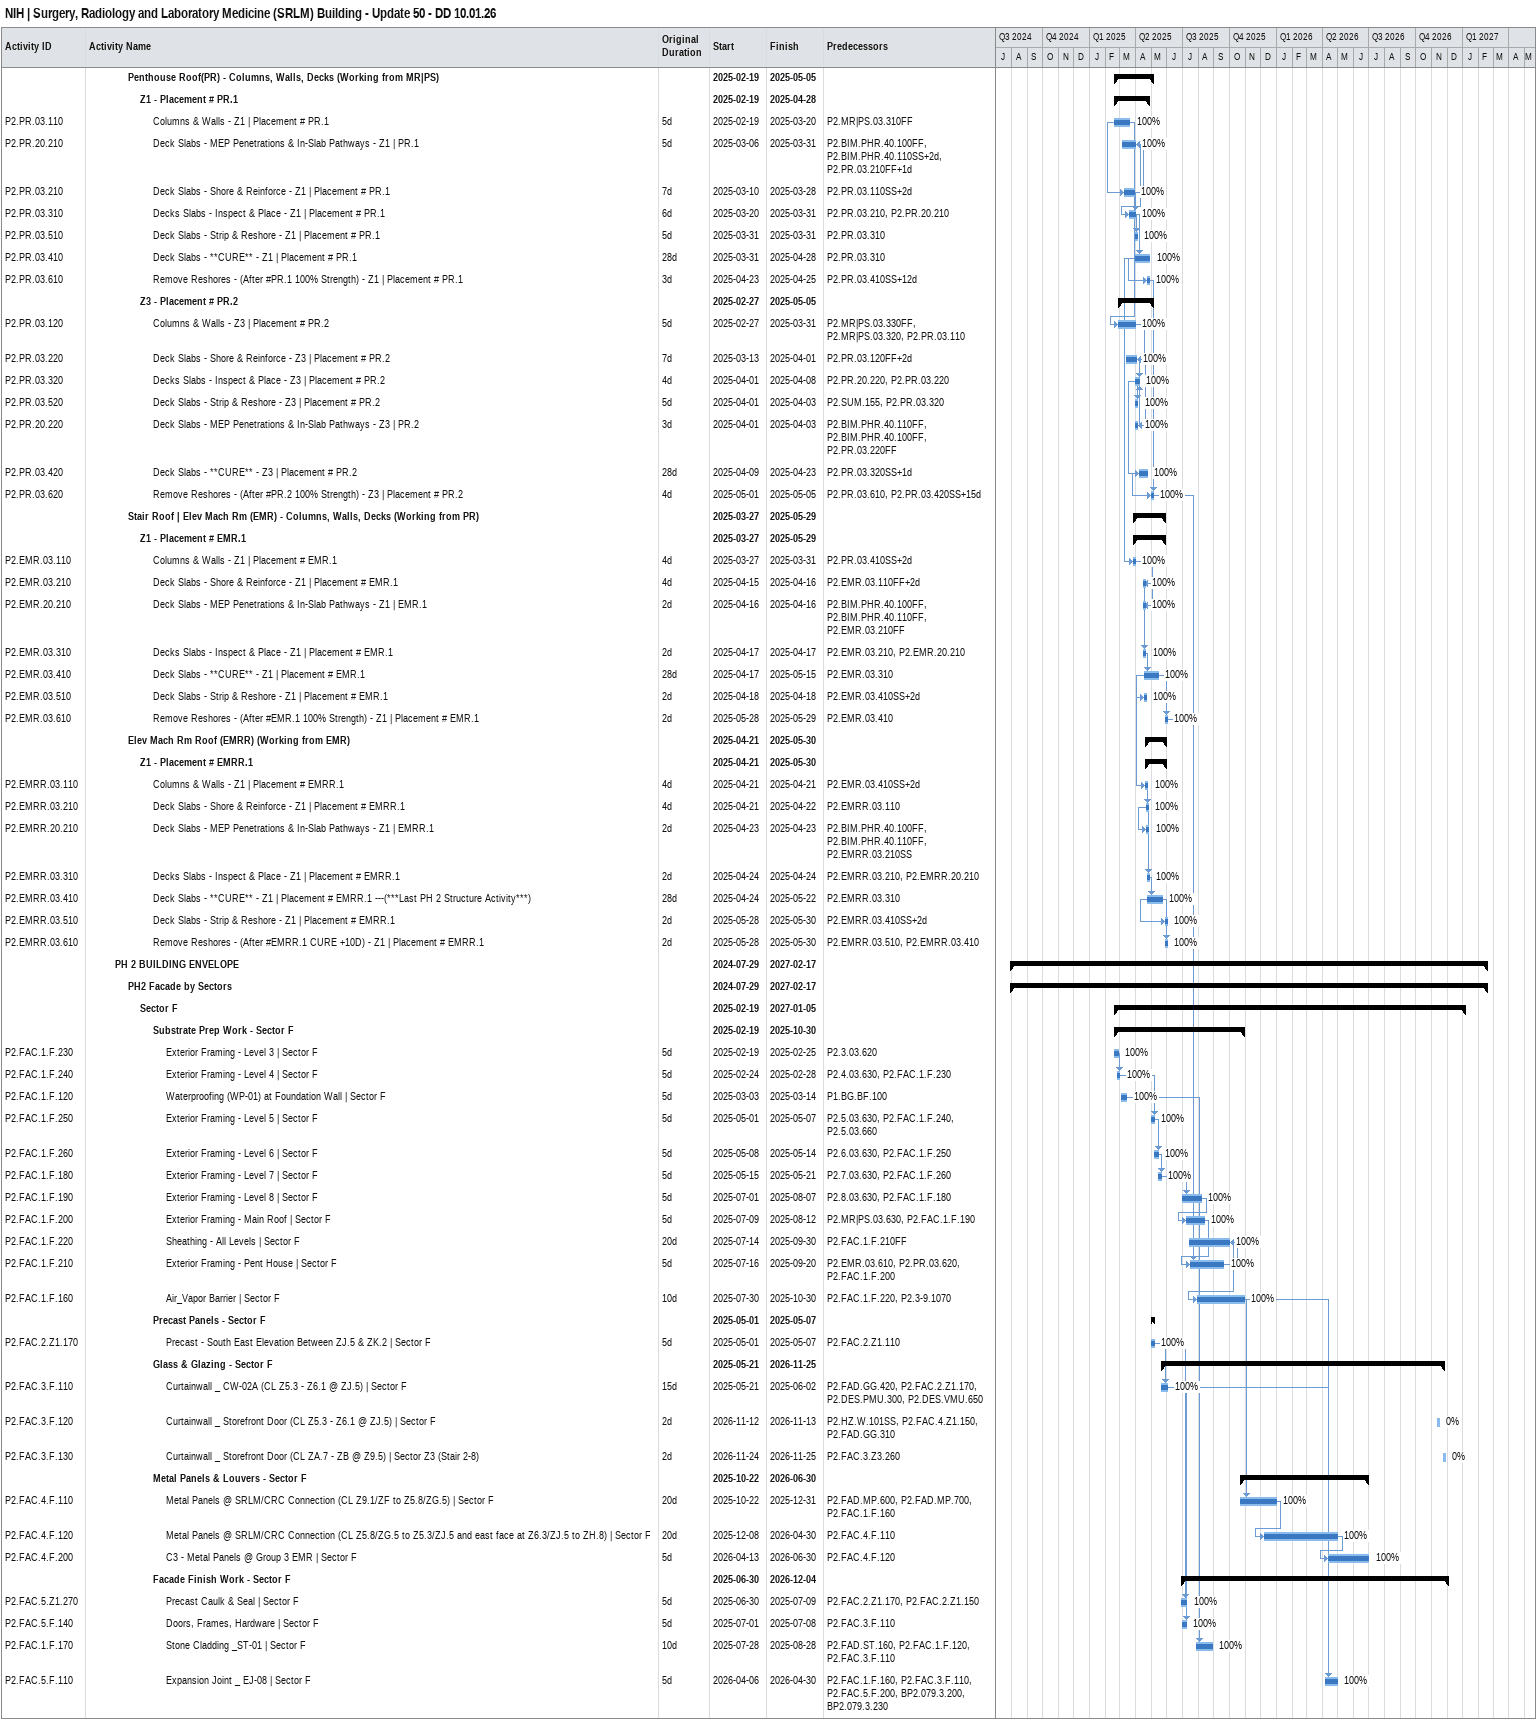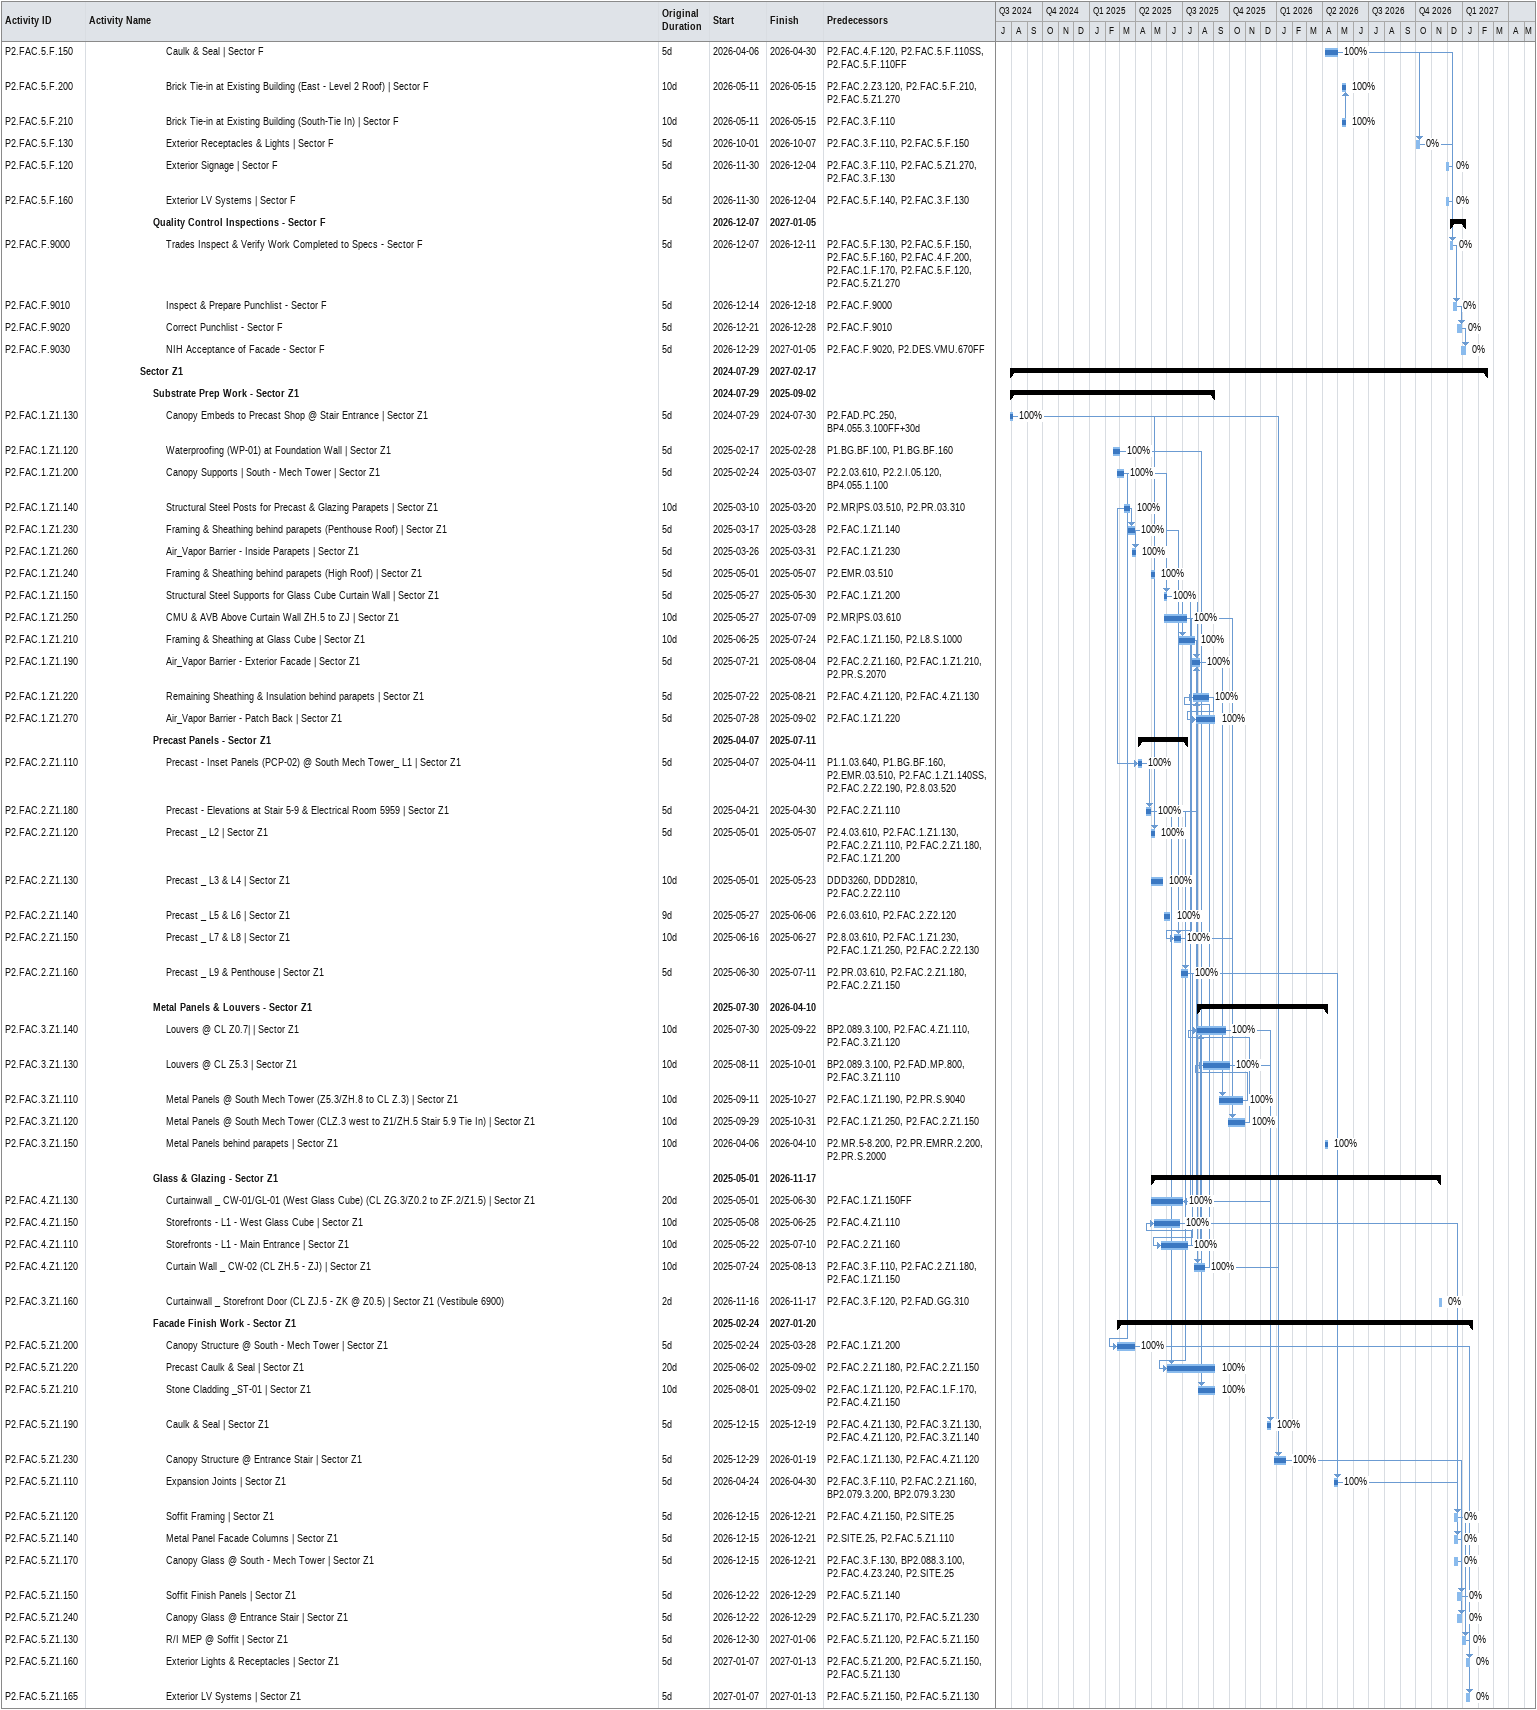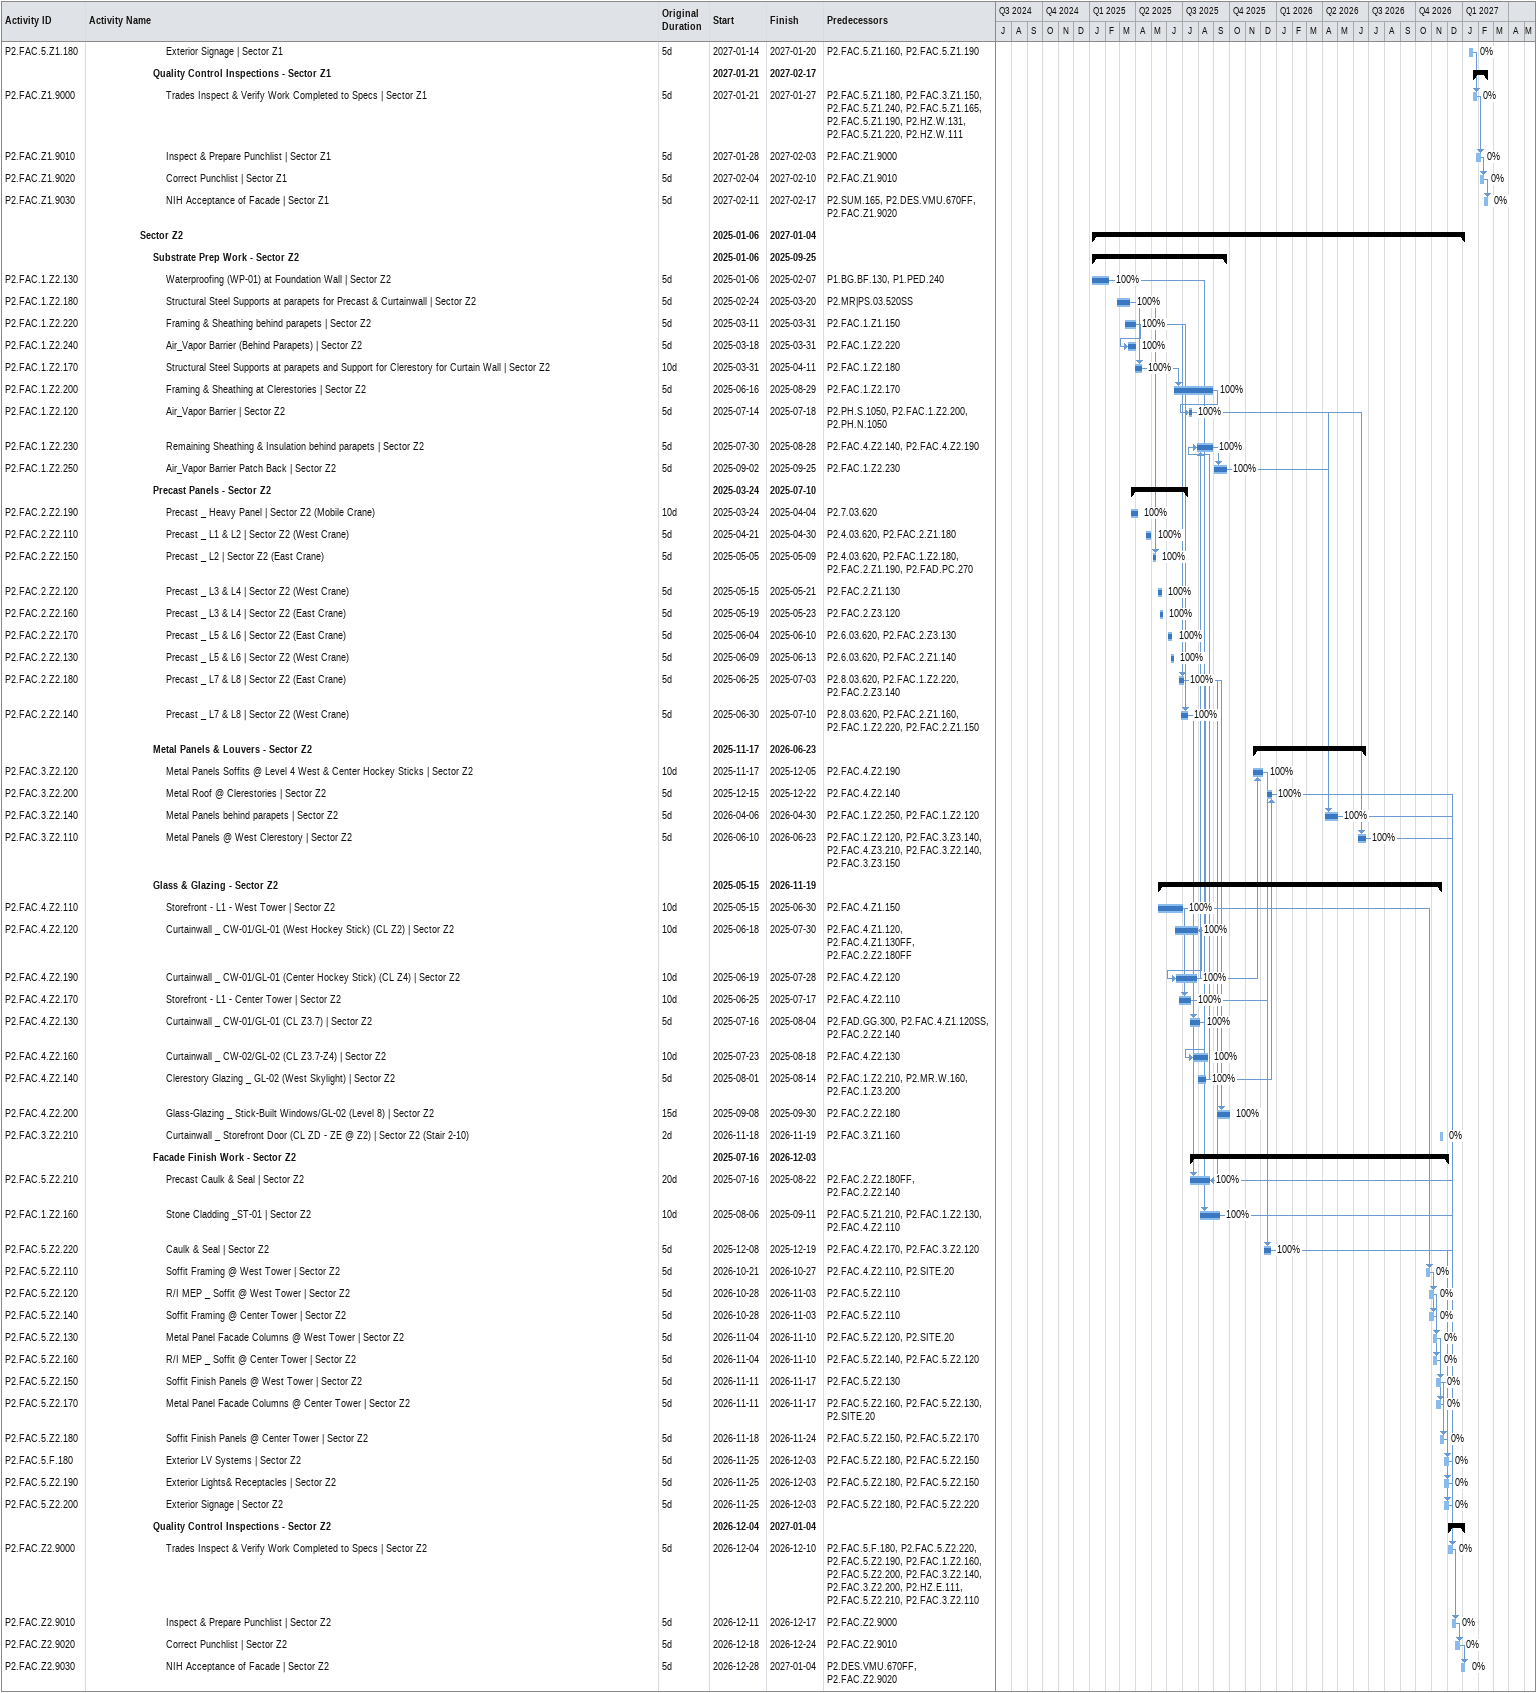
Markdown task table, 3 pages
NIH | Surgery, Radiology and Laboratory Medicine (SRLM) Building - Update 50 - DD 10.01.26

| ID | Level | Task | Original duration | Start | Finish | Predecessors | % complete |
|---|---|---|---|---|---|---|---|
|  | 4 | **Penthouse Roof(PR) - Columns, Walls, Decks (Working from MR\|PS)** |  | 2025-02-19 | 2025-05-05 |  |  |
|  | 5 | **Z1 - Placement # PR.1** |  | 2025-02-19 | 2025-04-28 |  |  |
| P2.PR.03.110 | 6 | Columns & Walls - Z1 \| Placement # PR.1 | 5d | 2025-02-19 | 2025-03-20 | P2.MR\|PS.03.310FF | 100 |
| P2.PR.20.210 | 6 | Deck Slabs - MEP Penetrations & In-Slab Pathways - Z1 \| PR.1 | 5d | 2025-03-06 | 2025-03-31 | P2.BIM.PHR.40.100FF, P2.BIM.PHR.40.110SS+2d, P2.PR.03.210FF+1d | 100 |
| P2.PR.03.210 | 6 | Deck Slabs - Shore & Reinforce - Z1 \| Placement # PR.1 | 7d | 2025-03-10 | 2025-03-28 | P2.PR.03.110SS+2d | 100 |
| P2.PR.03.310 | 6 | Decks Slabs - Inspect & Place - Z1 \| Placement # PR.1 | 6d | 2025-03-20 | 2025-03-31 | P2.PR.03.210, P2.PR.20.210 | 100 |
| P2.PR.03.510 | 6 | Deck Slabs - Strip & Reshore - Z1 \| Placement # PR.1 | 5d | 2025-03-31 | 2025-03-31 | P2.PR.03.310 | 100 |
| P2.PR.03.410 | 6 | Deck Slabs - **CURE** - Z1 \| Placement # PR.1 | 28d | 2025-03-31 | 2025-04-28 | P2.PR.03.310 | 100 |
| P2.PR.03.610 | 6 | Remove Reshores - (After #PR.1 100% Strength) - Z1 \| Placement # PR.1 | 3d | 2025-04-23 | 2025-04-25 | P2.PR.03.410SS+12d | 100 |
|  | 5 | **Z3 - Placement # PR.2** |  | 2025-02-27 | 2025-05-05 |  |  |
| P2.PR.03.120 | 6 | Columns & Walls - Z3 \| Placement # PR.2 | 5d | 2025-02-27 | 2025-03-31 | P2.MR\|PS.03.330FF, P2.MR\|PS.03.320, P2.PR.03.110 | 100 |
| P2.PR.03.220 | 6 | Deck Slabs - Shore & Reinforce - Z3 \| Placement # PR.2 | 7d | 2025-03-13 | 2025-04-01 | P2.PR.03.120FF+2d | 100 |
| P2.PR.03.320 | 6 | Decks Slabs - Inspect & Place - Z3 \| Placement # PR.2 | 4d | 2025-04-01 | 2025-04-08 | P2.PR.20.220, P2.PR.03.220 | 100 |
| P2.PR.03.520 | 6 | Deck Slabs - Strip & Reshore - Z3 \| Placement # PR.2 | 5d | 2025-04-01 | 2025-04-03 | P2.SUM.155, P2.PR.03.320 | 100 |
| P2.PR.20.220 | 6 | Deck Slabs - MEP Penetrations & In-Slab Pathways - Z3 \| PR.2 | 3d | 2025-04-01 | 2025-04-03 | P2.BIM.PHR.40.110FF, P2.BIM.PHR.40.100FF, P2.PR.03.220FF | 100 |
| P2.PR.03.420 | 6 | Deck Slabs - **CURE** - Z3 \| Placement # PR.2 | 28d | 2025-04-09 | 2025-04-23 | P2.PR.03.320SS+1d | 100 |
| P2.PR.03.620 | 6 | Remove Reshores - (After #PR.2 100% Strength) - Z3 \| Placement # PR.2 | 4d | 2025-05-01 | 2025-05-05 | P2.PR.03.610, P2.PR.03.420SS+15d | 100 |
|  | 4 | **Stair Roof \| Elev Mach Rm (EMR) - Columns, Walls, Decks (Working from PR)** |  | 2025-03-27 | 2025-05-29 |  |  |
|  | 5 | **Z1 - Placement # EMR.1** |  | 2025-03-27 | 2025-05-29 |  |  |
| P2.EMR.03.110 | 6 | Columns & Walls - Z1 \| Placement # EMR.1 | 4d | 2025-03-27 | 2025-03-31 | P2.PR.03.410SS+2d | 100 |
| P2.EMR.03.210 | 6 | Deck Slabs - Shore & Reinforce - Z1 \| Placement # EMR.1 | 4d | 2025-04-15 | 2025-04-16 | P2.EMR.03.110FF+2d | 100 |
| P2.EMR.20.210 | 6 | Deck Slabs - MEP Penetrations & In-Slab Pathways - Z1 \| EMR.1 | 2d | 2025-04-16 | 2025-04-16 | P2.BIM.PHR.40.100FF, P2.BIM.PHR.40.110FF, P2.EMR.03.210FF | 100 |
| P2.EMR.03.310 | 6 | Decks Slabs - Inspect & Place - Z1 \| Placement # EMR.1 | 2d | 2025-04-17 | 2025-04-17 | P2.EMR.03.210, P2.EMR.20.210 | 100 |
| P2.EMR.03.410 | 6 | Deck Slabs - **CURE** - Z1 \| Placement # EMR.1 | 28d | 2025-04-17 | 2025-05-15 | P2.EMR.03.310 | 100 |
| P2.EMR.03.510 | 6 | Deck Slabs - Strip & Reshore - Z1 \| Placement # EMR.1 | 2d | 2025-04-18 | 2025-04-18 | P2.EMR.03.410SS+2d | 100 |
| P2.EMR.03.610 | 6 | Remove Reshores - (After #EMR.1 100% Strength) - Z1 \| Placement # EMR.1 | 2d | 2025-05-28 | 2025-05-29 | P2.EMR.03.410 | 100 |
|  | 4 | **Elev Mach Rm Roof (EMRR) (Working from EMR)** |  | 2025-04-21 | 2025-05-30 |  |  |
|  | 5 | **Z1 - Placement # EMRR.1** |  | 2025-04-21 | 2025-05-30 |  |  |
| P2.EMRR.03.110 | 6 | Columns & Walls - Z1 \| Placement # EMRR.1 | 4d | 2025-04-21 | 2025-04-21 | P2.EMR.03.410SS+2d | 100 |
| P2.EMRR.03.210 | 6 | Deck Slabs - Shore & Reinforce - Z1 \| Placement # EMRR.1 | 4d | 2025-04-21 | 2025-04-22 | P2.EMRR.03.110 | 100 |
| P2.EMRR.20.210 | 6 | Deck Slabs - MEP Penetrations & In-Slab Pathways - Z1 \| EMRR.1 | 2d | 2025-04-23 | 2025-04-23 | P2.BIM.PHR.40.100FF, P2.BIM.PHR.40.110FF, P2.EMRR.03.210SS | 100 |
| P2.EMRR.03.310 | 6 | Decks Slabs - Inspect & Place - Z1 \| Placement # EMRR.1 | 2d | 2025-04-24 | 2025-04-24 | P2.EMRR.03.210, P2.EMRR.20.210 | 100 |
| P2.EMRR.03.410 | 6 | Deck Slabs - **CURE** - Z1 \| Placement # EMRR.1 ---(***Last PH 2 Structure Activity***) | 28d | 2025-04-24 | 2025-05-22 | P2.EMRR.03.310 | 100 |
| P2.EMRR.03.510 | 6 | Deck Slabs - Strip & Reshore - Z1 \| Placement # EMRR.1 | 2d | 2025-05-28 | 2025-05-30 | P2.EMRR.03.410SS+2d | 100 |
| P2.EMRR.03.610 | 6 | Remove Reshores - (After #EMRR.1 CURE +10D) - Z1 \| Placement # EMRR.1 | 2d | 2025-05-28 | 2025-05-30 | P2.EMRR.03.510, P2.EMRR.03.410 | 100 |
|  | 3 | **PH 2 BUILDING ENVELOPE** |  | 2024-07-29 | 2027-02-17 |  |  |
|  | 4 | **PH2 Facade by Sectors** |  | 2024-07-29 | 2027-02-17 |  |  |
|  | 5 | **Sector F** |  | 2025-02-19 | 2027-01-05 |  |  |
|  | 6 | **Substrate Prep Work - Sector F** |  | 2025-02-19 | 2025-10-30 |  |  |
| P2.FAC.1.F.230 | 7 | Exterior Framing - Level 3 \| Sector F | 5d | 2025-02-19 | 2025-02-25 | P2.3.03.620 | 100 |
| P2.FAC.1.F.240 | 7 | Exterior Framing - Level 4 \| Sector F | 5d | 2025-02-24 | 2025-02-28 | P2.4.03.630, P2.FAC.1.F.230 | 100 |
| P2.FAC.1.F.120 | 7 | Waterproofing (WP-01) at Foundation Wall \| Sector F | 5d | 2025-03-03 | 2025-03-14 | P1.BG.BF.100 | 100 |
| P2.FAC.1.F.250 | 7 | Exterior Framing - Level 5 \| Sector F | 5d | 2025-05-01 | 2025-05-07 | P2.5.03.630, P2.FAC.1.F.240, P2.5.03.660 | 100 |
| P2.FAC.1.F.260 | 7 | Exterior Framing - Level 6 \| Sector F | 5d | 2025-05-08 | 2025-05-14 | P2.6.03.630, P2.FAC.1.F.250 | 100 |
| P2.FAC.1.F.180 | 7 | Exterior Framing - Level 7 \| Sector F | 5d | 2025-05-15 | 2025-05-21 | P2.7.03.630, P2.FAC.1.F.260 | 100 |
| P2.FAC.1.F.190 | 7 | Exterior Framing - Level 8 \| Sector F | 5d | 2025-07-01 | 2025-08-07 | P2.8.03.630, P2.FAC.1.F.180 | 100 |
| P2.FAC.1.F.200 | 7 | Exterior Framing - Main Roof \| Sector F | 5d | 2025-07-09 | 2025-08-12 | P2.MR\|PS.03.630, P2.FAC.1.F.190 | 100 |
| P2.FAC.1.F.220 | 7 | Sheathing - All Levels \| Sector F | 20d | 2025-07-14 | 2025-09-30 | P2.FAC.1.F.210FF | 100 |
| P2.FAC.1.F.210 | 7 | Exterior Framing - Pent House \| Sector F | 5d | 2025-07-16 | 2025-09-20 | P2.EMR.03.610, P2.PR.03.620, P2.FAC.1.F.200 | 100 |
| P2.FAC.1.F.160 | 7 | Air_Vapor Barrier \| Sector F | 10d | 2025-07-30 | 2025-10-30 | P2.FAC.1.F.220, P2.3-9.1070 | 100 |
|  | 6 | **Precast Panels - Sector F** |  | 2025-05-01 | 2025-05-07 |  |  |
| P2.FAC.2.Z1.170 | 7 | Precast - South East Elevation Between ZJ.5 & ZK.2 \| Sector F | 5d | 2025-05-01 | 2025-05-07 | P2.FAC.2.Z1.110 | 100 |
|  | 6 | **Glass & Glazing - Sector F** |  | 2025-05-21 | 2026-11-25 |  |  |
| P2.FAC.3.F.110 | 7 | Curtainwall _ CW-02A (CL Z5.3 - Z6.1 @ ZJ.5) \| Sector F | 15d | 2025-05-21 | 2025-06-02 | P2.FAD.GG.420, P2.FAC.2.Z1.170, P2.DES.PMU.300, P2.DES.VMU.650 | 100 |
| P2.FAC.3.F.120 | 7 | Curtainwall _ Storefront Door (CL Z5.3 - Z6.1 @ ZJ.5) \| Sector F | 2d | 2026-11-12 | 2026-11-13 | P2.HZ.W.101SS, P2.FAC.4.Z1.150, P2.FAD.GG.310 | 0 |
| P2.FAC.3.F.130 | 7 | Curtainwall _ Storefront Door (CL ZA.7 - ZB @ Z9.5) \| Sector Z3 (Stair 2-8) | 2d | 2026-11-24 | 2026-11-25 | P2.FAC.3.Z3.260 | 0 |
|  | 6 | **Metal Panels & Louvers - Sector F** |  | 2025-10-22 | 2026-06-30 |  |  |
| P2.FAC.4.F.110 | 7 | Metal Panels @ SRLM/CRC Connection (CL Z9.1/ZF to Z5.8/ZG.5) \| Sector F | 20d | 2025-10-22 | 2025-12-31 | P2.FAD.MP.600, P2.FAD.MP.700, P2.FAC.1.F.160 | 100 |
| P2.FAC.4.F.120 | 7 | Metal Panels @ SRLM/CRC Connection (CL Z5.8/ZG.5 to Z5.3/ZJ.5 and east face at Z6.3/ZJ.5 to ZH.8) \| Sector F | 20d | 2025-12-08 | 2026-04-30 | P2.FAC.4.F.110 | 100 |
| P2.FAC.4.F.200 | 7 | C3 - Metal Panels @ Group 3 EMR \| Sector F | 5d | 2026-04-13 | 2026-06-30 | P2.FAC.4.F.120 | 100 |
|  | 6 | **Facade Finish Work - Sector F** |  | 2025-06-30 | 2026-12-04 |  |  |
| P2.FAC.5.Z1.270 | 7 | Precast Caulk & Seal \| Sector F | 5d | 2025-06-30 | 2025-07-09 | P2.FAC.2.Z1.170, P2.FAC.2.Z1.150 | 100 |
| P2.FAC.5.F.140 | 7 | Doors, Frames, Hardware \| Sector F | 5d | 2025-07-01 | 2025-07-08 | P2.FAC.3.F.110 | 100 |
| P2.FAC.1.F.170 | 7 | Stone Cladding _ST-01 \| Sector F | 10d | 2025-07-28 | 2025-08-28 | P2.FAD.ST.160, P2.FAC.1.F.120, P2.FAC.3.F.110 | 100 |
| P2.FAC.5.F.110 | 7 | Expansion Joint _ EJ-08 \| Sector F | 5d | 2026-04-06 | 2026-04-30 | P2.FAC.1.F.160, P2.FAC.3.F.110, P2.FAC.5.F.200, BP2.079.3.200, BP2.079.3.230 | 100 |
| P2.FAC.5.F.150 | 7 | Caulk & Seal \| Sector F | 5d | 2026-04-06 | 2026-04-30 | P2.FAC.4.F.120, P2.FAC.5.F.110SS, P2.FAC.5.F.110FF | 100 |
| P2.FAC.5.F.200 | 7 | Brick Tie-in at Existing Building (East - Level 2 Roof) \| Sector F | 10d | 2026-05-11 | 2026-05-15 | P2.FAC.2.Z3.120, P2.FAC.5.F.210, P2.FAC.5.Z1.270 | 100 |
| P2.FAC.5.F.210 | 7 | Brick Tie-in at Existing Building (South-Tie In) \| Sector F | 10d | 2026-05-11 | 2026-05-15 | P2.FAC.3.F.110 | 100 |
| P2.FAC.5.F.130 | 7 | Exterior Receptacles & Lights \| Sector F | 5d | 2026-10-01 | 2026-10-07 | P2.FAC.3.F.110, P2.FAC.5.F.150 | 0 |
| P2.FAC.5.F.120 | 7 | Exterior Signage \| Sector F | 5d | 2026-11-30 | 2026-12-04 | P2.FAC.3.F.110, P2.FAC.5.Z1.270, P2.FAC.3.F.130 | 0 |
| P2.FAC.5.F.160 | 7 | Exterior LV Systems \| Sector F | 5d | 2026-11-30 | 2026-12-04 | P2.FAC.5.F.140, P2.FAC.3.F.130 | 0 |
|  | 6 | **Quality Control Inspections - Sector F** |  | 2026-12-07 | 2027-01-05 |  |  |
| P2.FAC.F.9000 | 7 | Trades Inspect & Verify Work Completed to Specs - Sector F | 5d | 2026-12-07 | 2026-12-11 | P2.FAC.5.F.130, P2.FAC.5.F.150, P2.FAC.5.F.160, P2.FAC.4.F.200, P2.FAC.1.F.170, P2.FAC.5.F.120, P2.FAC.5.Z1.270 | 0 |
| P2.FAC.F.9010 | 7 | Inspect & Prepare Punchlist - Sector F | 5d | 2026-12-14 | 2026-12-18 | P2.FAC.F.9000 | 0 |
| P2.FAC.F.9020 | 7 | Correct Punchlist - Sector F | 5d | 2026-12-21 | 2026-12-28 | P2.FAC.F.9010 | 0 |
| P2.FAC.F.9030 | 7 | NIH Acceptance of Facade - Sector F | 5d | 2026-12-29 | 2027-01-05 | P2.FAC.F.9020, P2.DES.VMU.670FF | 0 |
|  | 5 | **Sector Z1** |  | 2024-07-29 | 2027-02-17 |  |  |
|  | 6 | **Substrate Prep Work - Sector Z1** |  | 2024-07-29 | 2025-09-02 |  |  |
| P2.FAC.1.Z1.130 | 7 | Canopy Embeds to Precast Shop @ Stair Entrance \| Sector Z1 | 5d | 2024-07-29 | 2024-07-30 | P2.FAD.PC.250, BP4.055.3.100FF+30d | 100 |
| P2.FAC.1.Z1.120 | 7 | Waterproofing (WP-01) at Foundation Wall \| Sector Z1 | 5d | 2025-02-17 | 2025-02-28 | P1.BG.BF.100, P1.BG.BF.160 | 100 |
| P2.FAC.1.Z1.200 | 7 | Canopy Supports \| South - Mech Tower \| Sector Z1 | 5d | 2025-02-24 | 2025-03-07 | P2.2.03.610, P2.2.I.05.120, BP4.055.1.100 | 100 |
| P2.FAC.1.Z1.140 | 7 | Structural Steel Posts for Precast & Glazing Parapets \| Sector Z1 | 10d | 2025-03-10 | 2025-03-20 | P2.MR\|PS.03.510, P2.PR.03.310 | 100 |
| P2.FAC.1.Z1.230 | 7 | Framing & Sheathing behind parapets (Penthouse Roof) \| Sector Z1 | 5d | 2025-03-17 | 2025-03-28 | P2.FAC.1.Z1.140 | 100 |
| P2.FAC.1.Z1.260 | 7 | Air_Vapor Barrier - Inside Parapets \| Sector Z1 | 5d | 2025-03-26 | 2025-03-31 | P2.FAC.1.Z1.230 | 100 |
| P2.FAC.1.Z1.240 | 7 | Framing & Sheathing behind parapets (High Roof) \| Sector Z1 | 5d | 2025-05-01 | 2025-05-07 | P2.EMR.03.510 | 100 |
| P2.FAC.1.Z1.150 | 7 | Structural Steel Supports for Glass Cube Curtain Wall \| Sector Z1 | 5d | 2025-05-27 | 2025-05-30 | P2.FAC.1.Z1.200 | 100 |
| P2.FAC.1.Z1.250 | 7 | CMU & AVB Above Curtain Wall ZH.5 to ZJ \| Sector Z1 | 10d | 2025-05-27 | 2025-07-09 | P2.MR\|PS.03.610 | 100 |
| P2.FAC.1.Z1.210 | 7 | Framing & Sheathing at Glass Cube \| Sector Z1 | 10d | 2025-06-25 | 2025-07-24 | P2.FAC.1.Z1.150, P2.L8.S.1000 | 100 |
| P2.FAC.1.Z1.190 | 7 | Air_Vapor Barrier - Exterior Facade \| Sector Z1 | 5d | 2025-07-21 | 2025-08-04 | P2.FAC.2.Z1.160, P2.FAC.1.Z1.210, P2.PR.S.2070 | 100 |
| P2.FAC.1.Z1.220 | 7 | Remaining Sheathing & Insulation behind parapets \| Sector Z1 | 5d | 2025-07-22 | 2025-08-21 | P2.FAC.4.Z1.120, P2.FAC.4.Z1.130 | 100 |
| P2.FAC.1.Z1.270 | 7 | Air_Vapor Barrier - Patch Back \| Sector Z1 | 5d | 2025-07-28 | 2025-09-02 | P2.FAC.1.Z1.220 | 100 |
|  | 6 | **Precast Panels - Sector Z1** |  | 2025-04-07 | 2025-07-11 |  |  |
| P2.FAC.2.Z1.110 | 7 | Precast - Inset Panels (PCP-02) @ South Mech Tower_ L1 \| Sector Z1 | 5d | 2025-04-07 | 2025-04-11 | P1.1.03.640, P1.BG.BF.160, P2.EMR.03.510, P2.FAC.1.Z1.140SS, P2.FAC.2.Z2.190, P2.8.03.520 | 100 |
| P2.FAC.2.Z1.180 | 7 | Precast - Elevations at Stair 5-9 & Electrical Room 5959 \| Sector Z1 | 5d | 2025-04-21 | 2025-04-30 | P2.FAC.2.Z1.110 | 100 |
| P2.FAC.2.Z1.120 | 7 | Precast _ L2 \| Sector Z1 | 5d | 2025-05-01 | 2025-05-07 | P2.4.03.610, P2.FAC.1.Z1.130, P2.FAC.2.Z1.110, P2.FAC.2.Z1.180, P2.FAC.1.Z1.200 | 100 |
| P2.FAC.2.Z1.130 | 7 | Precast _ L3 & L4 \| Sector Z1 | 10d | 2025-05-01 | 2025-05-23 | DDD3260, DDD2810, P2.FAC.2.Z2.110 | 100 |
| P2.FAC.2.Z1.140 | 7 | Precast _ L5 & L6 \| Sector Z1 | 9d | 2025-05-27 | 2025-06-06 | P2.6.03.610, P2.FAC.2.Z2.120 | 100 |
| P2.FAC.2.Z1.150 | 7 | Precast _ L7 & L8 \| Sector Z1 | 10d | 2025-06-16 | 2025-06-27 | P2.8.03.610, P2.FAC.1.Z1.230, P2.FAC.1.Z1.250, P2.FAC.2.Z2.130 | 100 |
| P2.FAC.2.Z1.160 | 7 | Precast _ L9 & Penthouse \| Sector Z1 | 5d | 2025-06-30 | 2025-07-11 | P2.PR.03.610, P2.FAC.2.Z1.180, P2.FAC.2.Z1.150 | 100 |
|  | 6 | **Metal Panels & Louvers - Sector Z1** |  | 2025-07-30 | 2026-04-10 |  |  |
| P2.FAC.3.Z1.140 | 7 | Louvers @ CL Z0.7\| \| Sector Z1 | 10d | 2025-07-30 | 2025-09-22 | BP2.089.3.100, P2.FAC.4.Z1.110, P2.FAC.3.Z1.120 | 100 |
| P2.FAC.3.Z1.130 | 7 | Louvers @ CL Z5.3 \| Sector Z1 | 10d | 2025-08-11 | 2025-10-01 | BP2.089.3.100, P2.FAD.MP.800, P2.FAC.3.Z1.110 | 100 |
| P2.FAC.3.Z1.110 | 7 | Metal Panels @ South Mech Tower (Z5.3/ZH.8 to CL Z.3) \| Sector Z1 | 10d | 2025-09-11 | 2025-10-27 | P2.FAC.1.Z1.190, P2.PR.S.9040 | 100 |
| P2.FAC.3.Z1.120 | 7 | Metal Panels @ South Mech Tower (CLZ.3 west to Z1/ZH.5 Stair 5.9 Tie In) \| Sector Z1 | 10d | 2025-09-29 | 2025-10-31 | P2.FAC.1.Z1.250, P2.FAC.2.Z1.150 | 100 |
| P2.FAC.3.Z1.150 | 7 | Metal Panels behind parapets \| Sector Z1 | 10d | 2026-04-06 | 2026-04-10 | P2.MR.5-8.200, P2.PR.EMRR.2.200, P2.PR.S.2000 | 100 |
|  | 6 | **Glass & Glazing - Sector Z1** |  | 2025-05-01 | 2026-11-17 |  |  |
| P2.FAC.4.Z1.130 | 7 | Curtainwall _ CW-01/GL-01 (West Glass Cube) (CL ZG.3/Z0.2 to ZF.2/Z1.5) \| Sector Z1 | 20d | 2025-05-01 | 2025-06-30 | P2.FAC.1.Z1.150FF | 100 |
| P2.FAC.4.Z1.150 | 7 | Storefronts - L1 - West Glass Cube \| Sector Z1 | 10d | 2025-05-08 | 2025-06-25 | P2.FAC.4.Z1.110 | 100 |
| P2.FAC.4.Z1.110 | 7 | Storefronts - L1 - Main Entrance \| Sector Z1 | 10d | 2025-05-22 | 2025-07-10 | P2.FAC.2.Z1.160 | 100 |
| P2.FAC.4.Z1.120 | 7 | Curtain Wall _ CW-02 (CL ZH.5 - ZJ) \| Sector Z1 | 10d | 2025-07-24 | 2025-08-13 | P2.FAC.3.F.110, P2.FAC.2.Z1.180, P2.FAC.1.Z1.150 | 100 |
| P2.FAC.3.Z1.160 | 7 | Curtainwall _ Storefront Door (CL ZJ.5 - ZK @ Z0.5) \| Sector Z1 (Vestibule 6900) | 2d | 2026-11-16 | 2026-11-17 | P2.FAC.3.F.120, P2.FAD.GG.310 | 0 |
|  | 6 | **Facade Finish Work - Sector Z1** |  | 2025-02-24 | 2027-01-20 |  |  |
| P2.FAC.5.Z1.200 | 7 | Canopy Structure @ South - Mech Tower \| Sector Z1 | 5d | 2025-02-24 | 2025-03-28 | P2.FAC.1.Z1.200 | 100 |
| P2.FAC.5.Z1.220 | 7 | Precast Caulk & Seal \| Sector Z1 | 20d | 2025-06-02 | 2025-09-02 | P2.FAC.2.Z1.180, P2.FAC.2.Z1.150 | 100 |
| P2.FAC.5.Z1.210 | 7 | Stone Cladding _ST-01 \| Sector Z1 | 10d | 2025-08-01 | 2025-09-02 | P2.FAC.1.Z1.120, P2.FAC.1.F.170, P2.FAC.4.Z1.150 | 100 |
| P2.FAC.5.Z1.190 | 7 | Caulk & Seal \| Sector Z1 | 5d | 2025-12-15 | 2025-12-19 | P2.FAC.4.Z1.130, P2.FAC.3.Z1.130, P2.FAC.4.Z1.120, P2.FAC.3.Z1.140 | 100 |
| P2.FAC.5.Z1.230 | 7 | Canopy Structure @ Entrance Stair \| Sector Z1 | 5d | 2025-12-29 | 2026-01-19 | P2.FAC.1.Z1.130, P2.FAC.4.Z1.120 | 100 |
| P2.FAC.5.Z1.110 | 7 | Expansion Joints \| Sector Z1 | 5d | 2026-04-24 | 2026-04-30 | P2.FAC.3.F.110, P2.FAC.2.Z1.160, BP2.079.3.200, BP2.079.3.230 | 100 |
| P2.FAC.5.Z1.120 | 7 | Soffit Framing \| Sector Z1 | 5d | 2026-12-15 | 2026-12-21 | P2.FAC.4.Z1.150, P2.SITE.25 | 0 |
| P2.FAC.5.Z1.140 | 7 | Metal Panel Facade Columns \| Sector Z1 | 5d | 2026-12-15 | 2026-12-21 | P2.SITE.25, P2.FAC.5.Z1.110 | 0 |
| P2.FAC.5.Z1.170 | 7 | Canopy Glass @ South - Mech Tower \| Sector Z1 | 5d | 2026-12-15 | 2026-12-21 | P2.FAC.3.F.130, BP2.088.3.100, P2.FAC.4.Z3.240, P2.SITE.25 | 0 |
| P2.FAC.5.Z1.150 | 7 | Soffit Finish Panels \| Sector Z1 | 5d | 2026-12-22 | 2026-12-29 | P2.FAC.5.Z1.140 | 0 |
| P2.FAC.5.Z1.240 | 7 | Canopy Glass @ Entrance Stair \| Sector Z1 | 5d | 2026-12-22 | 2026-12-29 | P2.FAC.5.Z1.170, P2.FAC.5.Z1.230 | 0 |
| P2.FAC.5.Z1.130 | 7 | R/I MEP @ Soffit \| Sector Z1 | 5d | 2026-12-30 | 2027-01-06 | P2.FAC.5.Z1.120, P2.FAC.5.Z1.150 | 0 |
| P2.FAC.5.Z1.160 | 7 | Exterior Lights & Receptacles \| Sector Z1 | 5d | 2027-01-07 | 2027-01-13 | P2.FAC.5.Z1.200, P2.FAC.5.Z1.150, P2.FAC.5.Z1.130 | 0 |
| P2.FAC.5.Z1.165 | 7 | Exterior LV Systems \| Sector Z1 | 5d | 2027-01-07 | 2027-01-13 | P2.FAC.5.Z1.150, P2.FAC.5.Z1.130 | 0 |
| P2.FAC.5.Z1.180 | 7 | Exterior Signage \| Sector Z1 | 5d | 2027-01-14 | 2027-01-20 | P2.FAC.5.Z1.160, P2.FAC.5.Z1.190 | 0 |
|  | 6 | **Quality Control Inspections - Sector Z1** |  | 2027-01-21 | 2027-02-17 |  |  |
| P2.FAC.Z1.9000 | 7 | Trades Inspect & Verify Work Completed to Specs \| Sector Z1 | 5d | 2027-01-21 | 2027-01-27 | P2.FAC.5.Z1.180, P2.FAC.3.Z1.150, P2.FAC.5.Z1.240, P2.FAC.5.Z1.165, P2.FAC.5.Z1.190, P2.HZ.W.131, P2.FAC.5.Z1.220, P2.HZ.W.111 | 0 |
| P2.FAC.Z1.9010 | 7 | Inspect & Prepare Punchlist \| Sector Z1 | 5d | 2027-01-28 | 2027-02-03 | P2.FAC.Z1.9000 | 0 |
| P2.FAC.Z1.9020 | 7 | Correct Punchlist \| Sector Z1 | 5d | 2027-02-04 | 2027-02-10 | P2.FAC.Z1.9010 | 0 |
| P2.FAC.Z1.9030 | 7 | NIH Acceptance of Facade \| Sector Z1 | 5d | 2027-02-11 | 2027-02-17 | P2.SUM.165, P2.DES.VMU.670FF, P2.FAC.Z1.9020 | 0 |
|  | 5 | **Sector Z2** |  | 2025-01-06 | 2027-01-04 |  |  |
|  | 6 | **Substrate Prep Work - Sector Z2** |  | 2025-01-06 | 2025-09-25 |  |  |
| P2.FAC.1.Z2.130 | 7 | Waterproofing (WP-01) at Foundation Wall \| Sector Z2 | 5d | 2025-01-06 | 2025-02-07 | P1.BG.BF.130, P1.PED.240 | 100 |
| P2.FAC.1.Z2.180 | 7 | Structural Steel Supports at parapets for Precast & Curtainwall \| Sector Z2 | 5d | 2025-02-24 | 2025-03-20 | P2.MR\|PS.03.520SS | 100 |
| P2.FAC.1.Z2.220 | 7 | Framing & Sheathing behind parapets \| Sector Z2 | 5d | 2025-03-11 | 2025-03-31 | P2.FAC.1.Z1.150 | 100 |
| P2.FAC.1.Z2.240 | 7 | Air_Vapor Barrier (Behind Parapets) \| Sector Z2 | 5d | 2025-03-18 | 2025-03-31 | P2.FAC.1.Z2.220 | 100 |
| P2.FAC.1.Z2.170 | 7 | Structural Steel Supports at parapets and Support for Clerestory for Curtain Wall \| Sector Z2 | 10d | 2025-03-31 | 2025-04-11 | P2.FAC.1.Z2.180 | 100 |
| P2.FAC.1.Z2.200 | 7 | Framing & Sheathing at Clerestories \| Sector Z2 | 5d | 2025-06-16 | 2025-08-29 | P2.FAC.1.Z2.170 | 100 |
| P2.FAC.1.Z2.120 | 7 | Air_Vapor Barrier \| Sector Z2 | 5d | 2025-07-14 | 2025-07-18 | P2.PH.S.1050, P2.FAC.1.Z2.200, P2.PH.N.1050 | 100 |
| P2.FAC.1.Z2.230 | 7 | Remaining Sheathing & Insulation behind parapets \| Sector Z2 | 5d | 2025-07-30 | 2025-08-28 | P2.FAC.4.Z2.140, P2.FAC.4.Z2.190 | 100 |
| P2.FAC.1.Z2.250 | 7 | Air_Vapor Barrier Patch Back \| Sector Z2 | 5d | 2025-09-02 | 2025-09-25 | P2.FAC.1.Z2.230 | 100 |
|  | 6 | **Precast Panels - Sector Z2** |  | 2025-03-24 | 2025-07-10 |  |  |
| P2.FAC.2.Z2.190 | 7 | Precast _ Heavy Panel \| Sector Z2 (Mobile Crane) | 10d | 2025-03-24 | 2025-04-04 | P2.7.03.620 | 100 |
| P2.FAC.2.Z2.110 | 7 | Precast _ L1 & L2 \| Sector Z2 (West Crane) | 5d | 2025-04-21 | 2025-04-30 | P2.4.03.620, P2.FAC.2.Z1.180 | 100 |
| P2.FAC.2.Z2.150 | 7 | Precast _ L2 \| Sector Z2 (East Crane) | 5d | 2025-05-05 | 2025-05-09 | P2.4.03.620, P2.FAC.1.Z2.180, P2.FAC.2.Z1.190, P2.FAD.PC.270 | 100 |
| P2.FAC.2.Z2.120 | 7 | Precast _ L3 & L4 \| Sector Z2 (West Crane) | 5d | 2025-05-15 | 2025-05-21 | P2.FAC.2.Z1.130 | 100 |
| P2.FAC.2.Z2.160 | 7 | Precast _ L3 & L4 \| Sector Z2 (East Crane) | 5d | 2025-05-19 | 2025-05-23 | P2.FAC.2.Z3.120 | 100 |
| P2.FAC.2.Z2.170 | 7 | Precast _ L5 & L6 \| Sector Z2 (East Crane) | 5d | 2025-06-04 | 2025-06-10 | P2.6.03.620, P2.FAC.2.Z3.130 | 100 |
| P2.FAC.2.Z2.130 | 7 | Precast _ L5 & L6 \| Sector Z2 (West Crane) | 5d | 2025-06-09 | 2025-06-13 | P2.6.03.620, P2.FAC.2.Z1.140 | 100 |
| P2.FAC.2.Z2.180 | 7 | Precast _ L7 & L8 \| Sector Z2 (East Crane) | 5d | 2025-06-25 | 2025-07-03 | P2.8.03.620, P2.FAC.1.Z2.220, P2.FAC.2.Z3.140 | 100 |
| P2.FAC.2.Z2.140 | 7 | Precast _ L7 & L8 \| Sector Z2 (West Crane) | 5d | 2025-06-30 | 2025-07-10 | P2.8.03.620, P2.FAC.2.Z1.160, P2.FAC.1.Z2.220, P2.FAC.2.Z1.150 | 100 |
|  | 6 | **Metal Panels & Louvers - Sector Z2** |  | 2025-11-17 | 2026-06-23 |  |  |
| P2.FAC.3.Z2.120 | 7 | Metal Panels Soffits @ Level 4 West & Center Hockey Sticks \| Sector Z2 | 10d | 2025-11-17 | 2025-12-05 | P2.FAC.4.Z2.190 | 100 |
| P2.FAC.3.Z2.200 | 7 | Metal Roof @ Clerestories \| Sector Z2 | 5d | 2025-12-15 | 2025-12-22 | P2.FAC.4.Z2.140 | 100 |
| P2.FAC.3.Z2.140 | 7 | Metal Panels behind parapets \| Sector Z2 | 5d | 2026-04-06 | 2026-04-30 | P2.FAC.1.Z2.250, P2.FAC.1.Z2.120 | 100 |
| P2.FAC.3.Z2.110 | 7 | Metal Panels @ West Clerestory \| Sector Z2 | 5d | 2026-06-10 | 2026-06-23 | P2.FAC.1.Z2.120, P2.FAC.3.Z3.140, P2.FAC.4.Z3.210, P2.FAC.3.Z2.140, P2.FAC.3.Z3.150 | 100 |
|  | 6 | **Glass & Glazing - Sector Z2** |  | 2025-05-15 | 2026-11-19 |  |  |
| P2.FAC.4.Z2.110 | 7 | Storefront - L1 - West Tower \| Sector Z2 | 10d | 2025-05-15 | 2025-06-30 | P2.FAC.4.Z1.150 | 100 |
| P2.FAC.4.Z2.120 | 7 | Curtainwall _ CW-01/GL-01 (West Hockey Stick) (CL Z2) \| Sector Z2 | 10d | 2025-06-18 | 2025-07-30 | P2.FAC.4.Z1.120, P2.FAC.4.Z1.130FF, P2.FAC.2.Z2.180FF | 100 |
| P2.FAC.4.Z2.190 | 7 | Curtainwall _ CW-01/GL-01 (Center Hockey Stick) (CL Z4) \| Sector Z2 | 10d | 2025-06-19 | 2025-07-28 | P2.FAC.4.Z2.120 | 100 |
| P2.FAC.4.Z2.170 | 7 | Storefront - L1 - Center Tower \| Sector Z2 | 10d | 2025-06-25 | 2025-07-17 | P2.FAC.4.Z2.110 | 100 |
| P2.FAC.4.Z2.130 | 7 | Curtainwall _ CW-01/GL-01 (CL Z3.7) \| Sector Z2 | 5d | 2025-07-16 | 2025-08-04 | P2.FAD.GG.300, P2.FAC.4.Z1.120SS, P2.FAC.2.Z2.140 | 100 |
| P2.FAC.4.Z2.160 | 7 | Curtainwall _ CW-02/GL-02 (CL Z3.7-Z4) \| Sector Z2 | 10d | 2025-07-23 | 2025-08-18 | P2.FAC.4.Z2.130 | 100 |
| P2.FAC.4.Z2.140 | 7 | Clerestory Glazing _ GL-02 (West Skylight) \| Sector Z2 | 5d | 2025-08-01 | 2025-08-14 | P2.FAC.1.Z2.210, P2.MR.W.160, P2.FAC.1.Z3.200 | 100 |
| P2.FAC.4.Z2.200 | 7 | Glass-Glazing _ Stick-Built Windows/GL-02 (Level 8) \| Sector Z2 | 15d | 2025-09-08 | 2025-09-30 | P2.FAC.2.Z2.180 | 100 |
| P2.FAC.3.Z2.210 | 7 | Curtainwall _ Storefront Door (CL ZD - ZE @ Z2) \| Sector Z2 (Stair 2-10) | 2d | 2026-11-18 | 2026-11-19 | P2.FAC.3.Z1.160 | 0 |
|  | 6 | **Facade Finish Work - Sector Z2** |  | 2025-07-16 | 2026-12-03 |  |  |
| P2.FAC.5.Z2.210 | 7 | Precast Caulk & Seal \| Sector Z2 | 20d | 2025-07-16 | 2025-08-22 | P2.FAC.2.Z2.180FF, P2.FAC.2.Z2.140 | 100 |
| P2.FAC.1.Z2.160 | 7 | Stone Cladding _ST-01 \| Sector Z2 | 10d | 2025-08-06 | 2025-09-11 | P2.FAC.5.Z1.210, P2.FAC.1.Z2.130, P2.FAC.4.Z2.110 | 100 |
| P2.FAC.5.Z2.220 | 7 | Caulk & Seal \| Sector Z2 | 5d | 2025-12-08 | 2025-12-19 | P2.FAC.4.Z2.170, P2.FAC.3.Z2.120 | 100 |
| P2.FAC.5.Z2.110 | 7 | Soffit Framing @ West Tower \| Sector Z2 | 5d | 2026-10-21 | 2026-10-27 | P2.FAC.4.Z2.110, P2.SITE.20 | 0 |
| P2.FAC.5.Z2.120 | 7 | R/I MEP _ Soffit @ West Tower \| Sector Z2 | 5d | 2026-10-28 | 2026-11-03 | P2.FAC.5.Z2.110 | 0 |
| P2.FAC.5.Z2.140 | 7 | Soffit Framing @ Center Tower \| Sector Z2 | 5d | 2026-10-28 | 2026-11-03 | P2.FAC.5.Z2.110 | 0 |
| P2.FAC.5.Z2.130 | 7 | Metal Panel Facade Columns @ West Tower \| Sector Z2 | 5d | 2026-11-04 | 2026-11-10 | P2.FAC.5.Z2.120, P2.SITE.20 | 0 |
| P2.FAC.5.Z2.160 | 7 | R/I MEP _ Soffit @ Center Tower \| Sector Z2 | 5d | 2026-11-04 | 2026-11-10 | P2.FAC.5.Z2.140, P2.FAC.5.Z2.120 | 0 |
| P2.FAC.5.Z2.150 | 7 | Soffit Finish Panels @ West Tower \| Sector Z2 | 5d | 2026-11-11 | 2026-11-17 | P2.FAC.5.Z2.130 | 0 |
| P2.FAC.5.Z2.170 | 7 | Metal Panel Facade Columns @ Center Tower \| Sector Z2 | 5d | 2026-11-11 | 2026-11-17 | P2.FAC.5.Z2.160, P2.FAC.5.Z2.130, P2.SITE.20 | 0 |
| P2.FAC.5.Z2.180 | 7 | Soffit Finish Panels @ Center Tower \| Sector Z2 | 5d | 2026-11-18 | 2026-11-24 | P2.FAC.5.Z2.150, P2.FAC.5.Z2.170 | 0 |
| P2.FAC.5.F.180 | 7 | Exterior LV Systems \| Sector Z2 | 5d | 2026-11-25 | 2026-12-03 | P2.FAC.5.Z2.180, P2.FAC.5.Z2.150 | 0 |
| P2.FAC.5.Z2.190 | 7 | Exterior Lights& Receptacles \| Sector Z2 | 5d | 2026-11-25 | 2026-12-03 | P2.FAC.5.Z2.180, P2.FAC.5.Z2.150 | 0 |
| P2.FAC.5.Z2.200 | 7 | Exterior Signage \| Sector Z2 | 5d | 2026-11-25 | 2026-12-03 | P2.FAC.5.Z2.180, P2.FAC.5.Z2.220 | 0 |
|  | 6 | **Quality Control Inspections - Sector Z2** |  | 2026-12-04 | 2027-01-04 |  |  |
| P2.FAC.Z2.9000 | 7 | Trades Inspect & Verify Work Completed to Specs \| Sector Z2 | 5d | 2026-12-04 | 2026-12-10 | P2.FAC.5.F.180, P2.FAC.5.Z2.220, P2.FAC.5.Z2.190, P2.FAC.1.Z2.160, P2.FAC.5.Z2.200, P2.FAC.3.Z2.140, P2.FAC.3.Z2.200, P2.HZ.E.111, P2.FAC.5.Z2.210, P2.FAC.3.Z2.110 | 0 |
| P2.FAC.Z2.9010 | 7 | Inspect & Prepare Punchlist \| Sector Z2 | 5d | 2026-12-11 | 2026-12-17 | P2.FAC.Z2.9000 | 0 |
| P2.FAC.Z2.9020 | 7 | Correct Punchlist \| Sector Z2 | 5d | 2026-12-18 | 2026-12-24 | P2.FAC.Z2.9010 | 0 |
| P2.FAC.Z2.9030 | 7 | NIH Acceptance of Facade \| Sector Z2 | 5d | 2026-12-28 | 2027-01-04 | P2.DES.VMU.670FF, P2.FAC.Z2.9020 | 0 |
